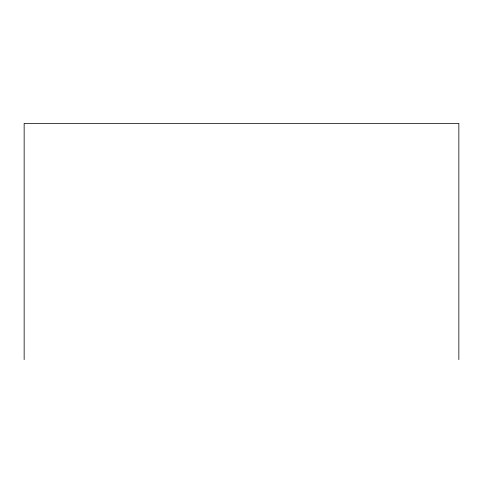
<?xml version="1.0" encoding="UTF-8"?>
<svg xmlns="http://www.w3.org/2000/svg" width="483" height="483" viewBox="0 0 483 483"><rect width="100%" height="100%" fill="white"/><g stroke="black" fill="none" stroke-linecap="round" stroke-linejoin="round"><path stroke-width="0.72" d="M458.85 359.618L458.85 123.382L24.15 123.382L24.15 359.618"/></g></svg>
